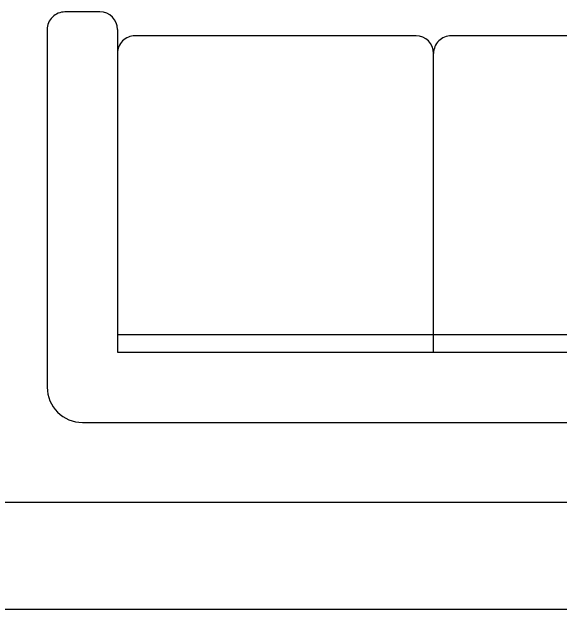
# Model space of a CAD drawing. Header units: inches. Extents: x 482566 to 494966, y -26460 to -22226.
# Drawn here: x 487845 to 487891.2, y -25285 to -25234.7 of the extents above; entities that cross this region are included whole.
import ezdxf

# ---------------------------------------------------------------- set-up
doc = ezdxf.new("R2010")
doc.units = ezdxf.units.IN
doc.header["$LTSCALE"] = 15
doc.header["$MEASUREMENT"] = 0
doc.layers.add('furniture', color=4, linetype='Continuous')
doc.layers.add('I-WALL-IN', color=3, linetype='Continuous')

# ---------------------------------------------------------------- blocks, each defined once
blk = doc.blocks.new('A$C356546E5')
at = {"layer": 'furniture'}
for p, q in [((1.129, 49.694), (24.121, 49.694)), ((0, 46.306), (0, 48.565)), ((26.38, 2.259), (26.38, 47.435)), ((21.863, 45.176), (1.129, 45.176)), ((20.733, 4.518), (20.733, 45.176)), ((21.863, 4.518), (21.863, 45.176)), ((1.533, 44.047), (1.533, 25.976)), ((21.863, 24.847), (2.663, 24.847)), ((1.533, 23.718), (1.533, 5.647)), ((1.129, 4.518), (21.863, 4.518)), ((0, 3.388), (0, 1.129)), ((1.129, 0), (24.121, 0))]:
    blk.add_line(p, q, dxfattribs=at)
for centre, major_axis, start_param, end_param in [((1.129, 48.565), (-0.799, 0.799), -0.785398, 0.785398), ((24.121, 47.435), (1.597, 1.597), 5.497787, 7.068583), ((1.129, 46.306), (0.799, 0.799), 2.356194, 3.926991), ((2.663, 44.047), (0.799, 0.799), 0.785398, 2.356194), ((2.663, 25.976), (0.799, 0.799), 2.356194, 3.926991), ((2.663, 23.718), (0.799, 0.799), 0.785398, 2.356194), ((2.663, 5.647), (0.799, 0.799), 2.356194, 3.926991), ((1.129, 3.388), (-0.799, 0.799), -0.785398, 0.785398), ((24.121, 2.259), (-1.597, 1.597), 2.356194, 3.926991), ((1.129, 1.129), (0.799, 0.799), 2.356194, 3.926991)]:
    blk.add_ellipse(centre, major_axis=major_axis, ratio=1, start_param=start_param, end_param=end_param, dxfattribs=at)

msp = doc.modelspace()

# ---------------------------------------------------------------- linework, layer by layer
at = {"layer": 'I-WALL-IN'}
for p, q in [((487802.454, -25275.971, 6.93), (487999.237, -25275.971, 6.93)), ((487802.532, -25284.971, 6.93), (488008.237, -25284.971, 6.93))]:
    msp.add_line(p, q, dxfattribs=at)

# ---------------------------------------------------------------- block references
at = {"layer": 'furniture', "xscale": 1.310553119927292, "yscale": 1.310553119927292, "zscale": 1.310553119927292, "rotation": 270}
msp.add_blockref('A$C356546E5', (487847.973, -25234.673, 6.93), dxfattribs=at)

doc.saveas('drawing.dxf')
